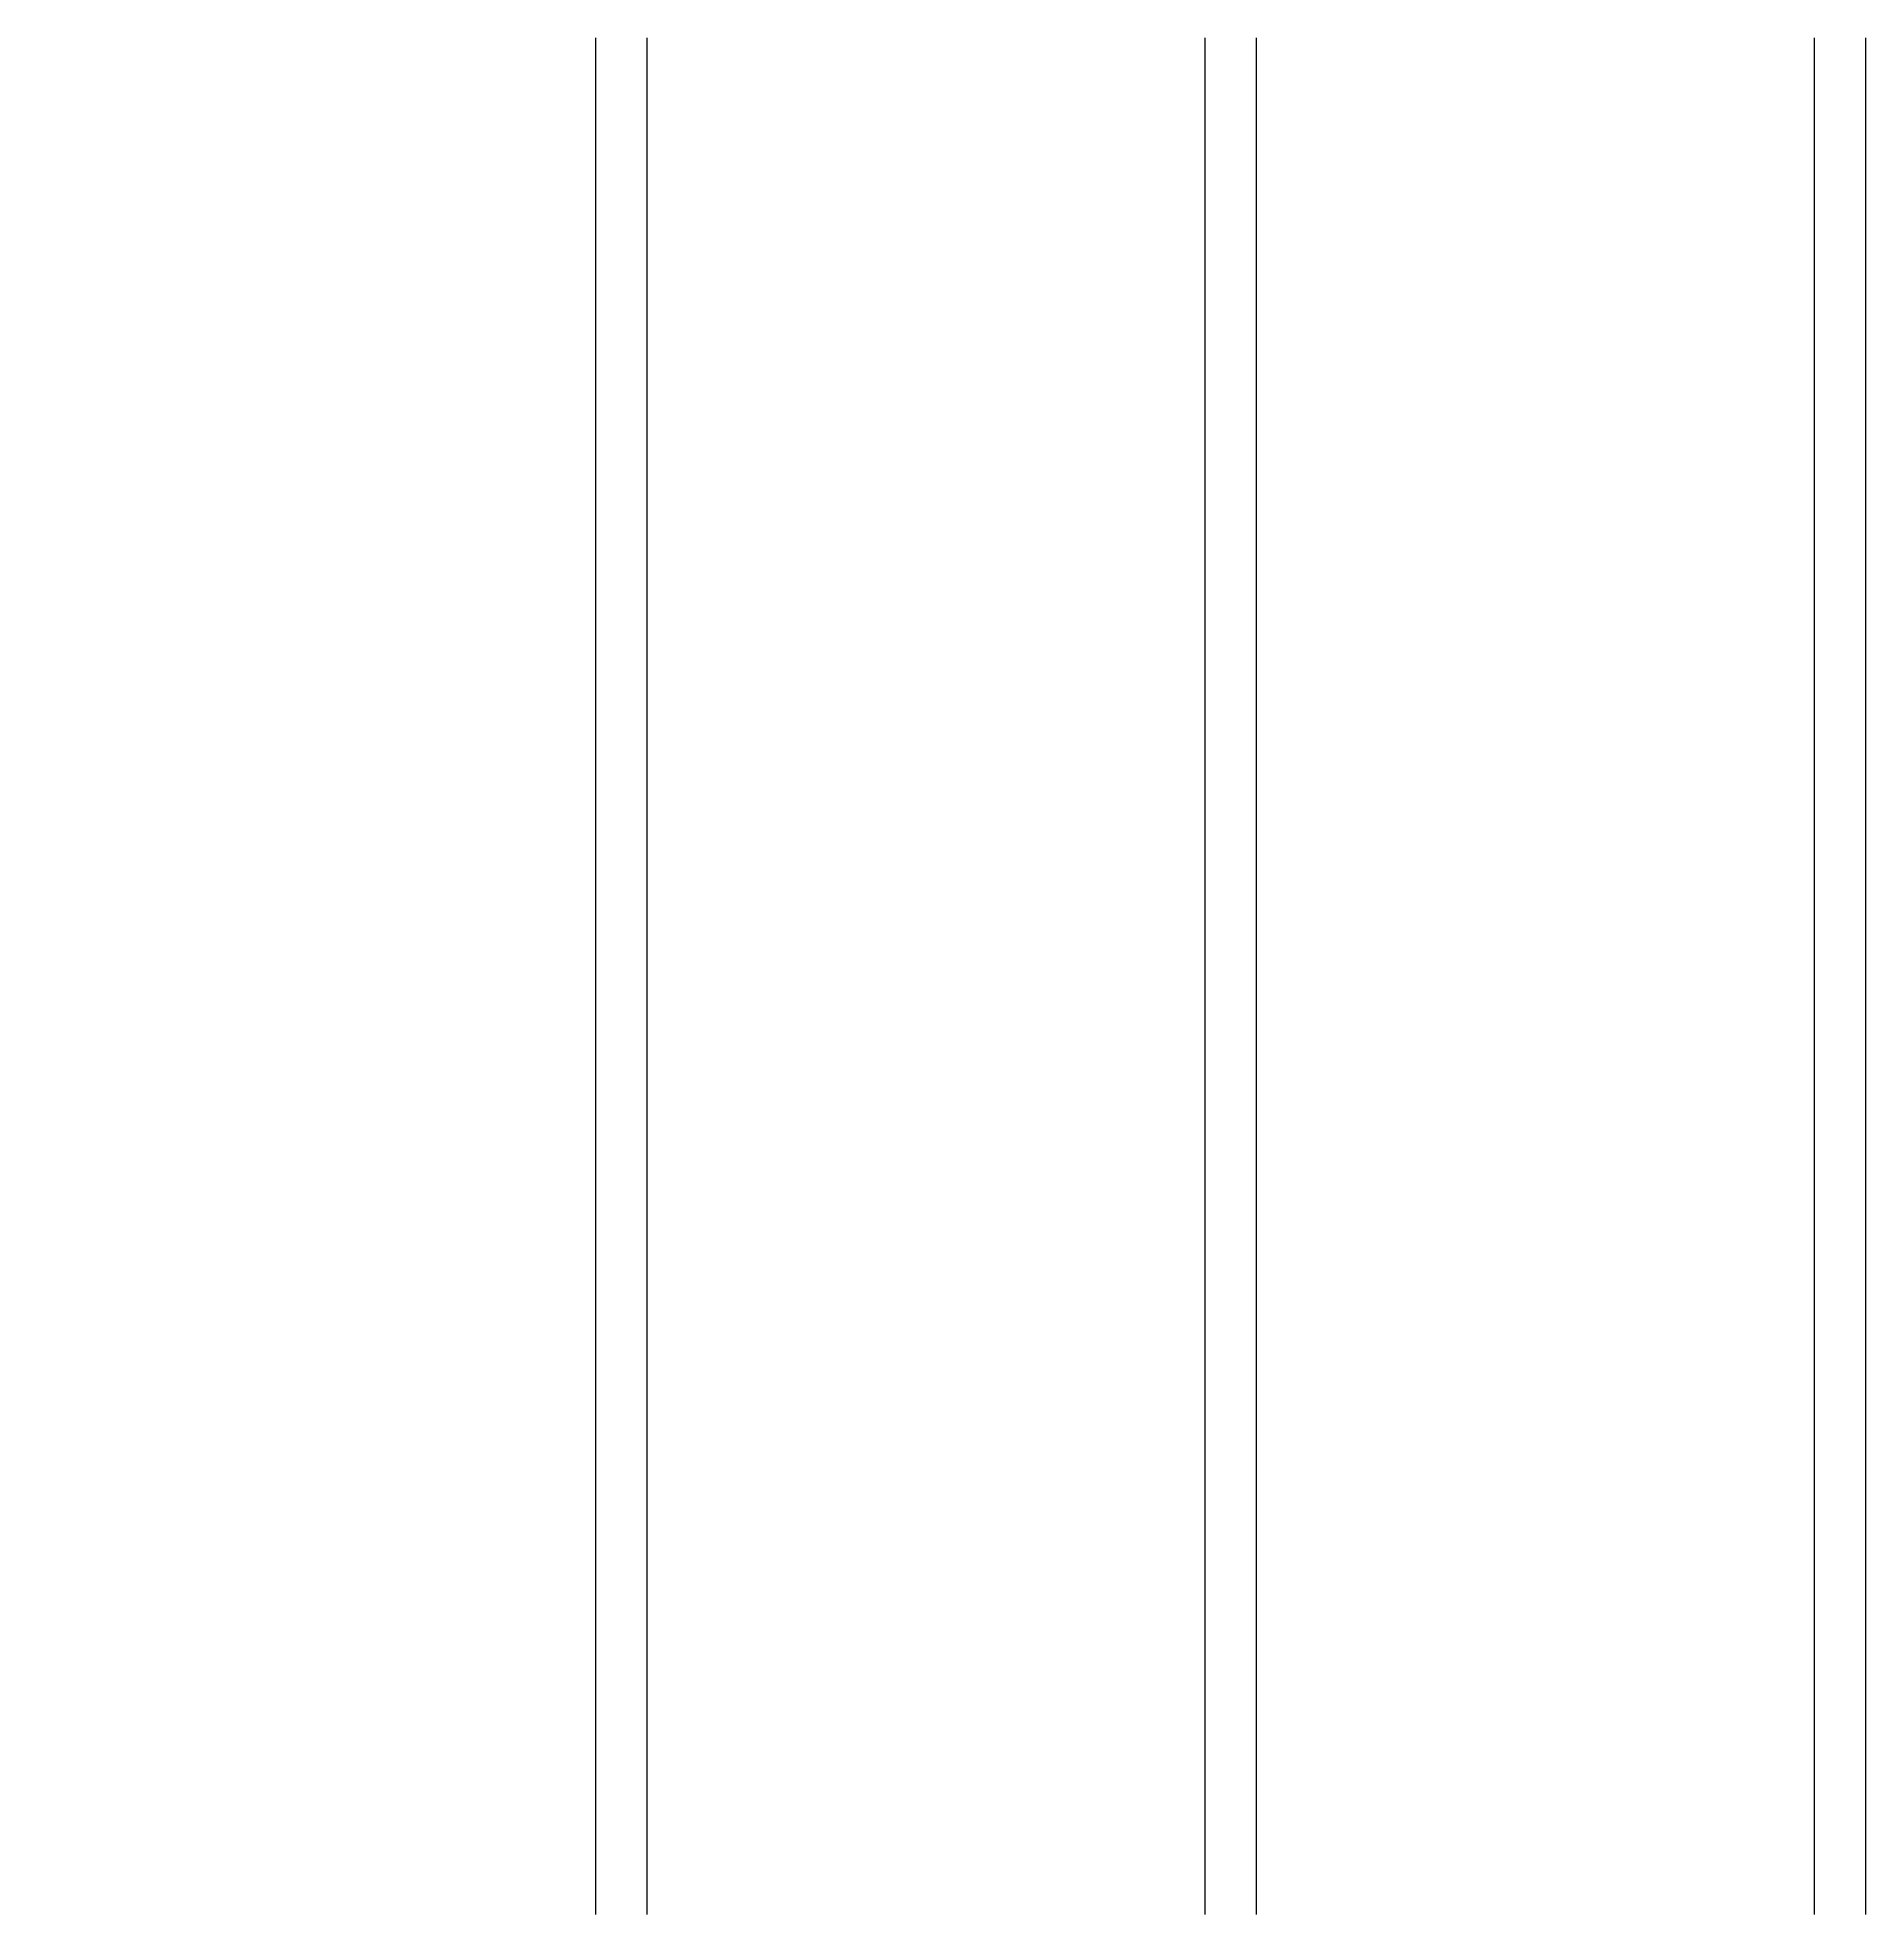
# Model space of a CAD drawing. Header units: millimetres. Extents: x 2250 to 2785, y 56601 to 57150.
import ezdxf

# ---------------------------------------------------------------- set-up
doc = ezdxf.new("R2010")
doc.units = ezdxf.units.MM
doc.layers.add('NPLT-JLA', color=193, linetype='Continuous', plot=False)

msp = doc.modelspace()

# ---------------------------------------------------------------- linework, layer by layer
at = {"layer": 'NPLT-JLA'}
for p, q in [((2413.25, 57150), (2413.25, 56601)), ((2428.25, 57150), (2428.25, 56601)), ((2591.5, 57150), (2591.5, 56601)), ((2606.5, 57150), (2606.5, 56601)), ((2769.75, 57150), (2769.75, 56601)), ((2784.75, 57150), (2784.75, 56601))]:
    msp.add_line(p, q, dxfattribs=at)

doc.saveas('drawing.dxf')
